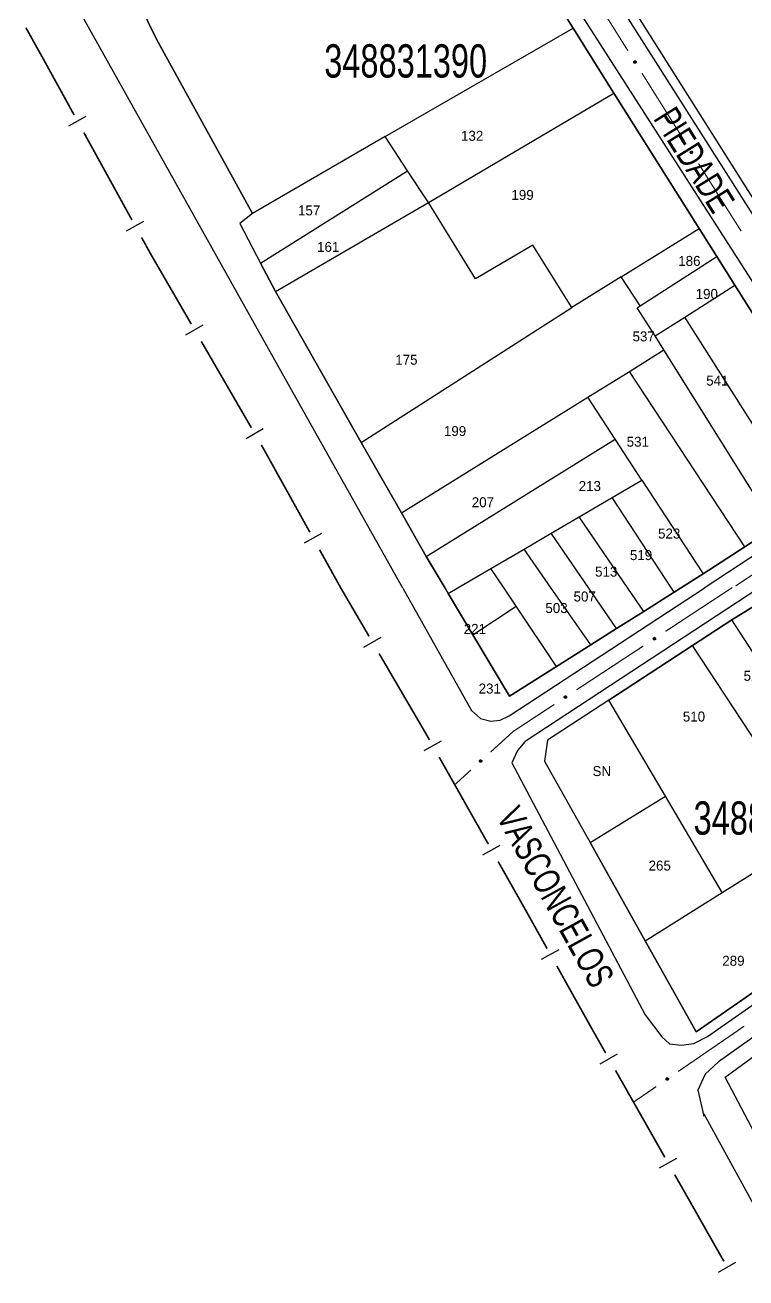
# Model space of a CAD drawing. Extents: x 200123 to 201542, y 4839549 to 4841240.
# Drawn here: x 200480.5 to 200588.8, y 4839793.9 to 4839982.2 of the extents above; entities that cross this region are included whole.
import ezdxf
from ezdxf.enums import TextEntityAlignment as Align

# ---------------------------------------------------------------- set-up
doc = ezdxf.new("R2010")
doc.units = 0
doc.header["$LTSCALE"] = 1.5
doc.header["$MEASUREMENT"] = 0
for name, color, linetype in [('CD_MALHA_LOTES', 7, 'CONTINUOUS'), ('CD_TXT_QUADRA', 2, 'CONTINUOUS'), ('LM-LIM-SETORES-BAIRROS', 250, 'CONTINUOUS'), ('RU-QUADRA', 210, 'CONTINUOUS'), ('SV-EIXO-RUA-PAV', 20, 'CONTINUOUS'), ('SV-RUA-PAVIM', 7, 'CONTINUOUS'), ('SV-TXT-RUA-PAV', 7, 'CONTINUOUS'), ('Th_NmrPort', 1, 'CONTINUOUS')]:
    doc.layers.add(name, color=color, linetype=linetype)
doc.styles.add('ARIAL', font='ARIAL.SHX')

msp = doc.modelspace()

# ---------------------------------------------------------------- linework, layer by layer
at = {"layer": 'CD_MALHA_LOTES', "linetype": 'Continuous', "flags": 128}
for points in [[(200514.67, 4839953.86), (200500.31, 4839979.97), (200492.79, 4839995.36), (200493.48, 4839998.31), (200537.52, 4840020.2), (200547.57, 4840005.96), (200562.83, 4839981.72)], [(200589.16, 4839957.31), (200571.95, 4839984.54), (200572.5, 4839987.01), (200614.13, 4840015.93)], [(200534.64, 4839965.41), (200562.83, 4839981.72)], [(200562.83, 4839981.72), (200568.97, 4839971.95)], [(200541.1, 4839955.51), (200568.97, 4839971.95)], [(200568.97, 4839971.95), (200581.78, 4839951.61)], [(200534.64, 4839965.41), (200514.67, 4839953.86)], [(200537.99, 4839960.27), (200534.64, 4839965.41)], [(200515.91, 4839946.4), (200537.99, 4839960.27)], [(200541.1, 4839955.51), (200537.99, 4839960.27)], [(200518.13, 4839942.12), (200541.1, 4839955.51)], [(200548.16, 4839944.06), (200541.1, 4839955.51)], [(200514.67, 4839953.86), (200512.81, 4839952.37)], [(200512.81, 4839952.37), (200515.91, 4839946.4)], [(200570.07, 4839944.35), (200581.78, 4839951.61)], [(200581.78, 4839951.61), (200584.44, 4839947.38)], [(200556.82, 4839949.08), (200548.16, 4839944.06)], [(200562.65, 4839939.74), (200556.82, 4839949.08)], [(200572.91, 4839940), (200584.44, 4839947.38)], [(200584.44, 4839947.38), (200587.13, 4839943.09)], [(200518.13, 4839942.12), (200515.91, 4839946.4)], [(200570.07, 4839944.35), (200562.65, 4839939.74)], [(200572.91, 4839940), (200570.07, 4839944.35)], [(200579.62, 4839938.29), (200587.13, 4839943.09)], [(200587.13, 4839943.09), (200604.05, 4839916.22), (200603.4, 4839913.37), (200597.77, 4839909.71)], [(200531.03, 4839919.46), (200518.13, 4839942.12)], [(200531.03, 4839919.46), (200562.65, 4839939.74)], [(200572.45, 4839939.7), (200572.91, 4839940)], [(200575.19, 4839935.46), (200572.45, 4839939.7)], [(200575.19, 4839935.46), (200579.62, 4839938.29)], [(200597.77, 4839909.71), (200579.62, 4839938.29)], [(200576.49, 4839933.36), (200575.19, 4839935.46)], [(200571.29, 4839930.13), (200576.49, 4839933.36)], [(200593.13, 4839906.7), (200576.49, 4839933.36)], [(200565.04, 4839926.25), (200571.29, 4839930.13)], [(200588.63, 4839903.78), (200571.29, 4839930.13)], [(200537.06, 4839908.86), (200565.04, 4839926.25)], [(200569.15, 4839919.97), (200565.04, 4839926.25)], [(200537.06, 4839908.86), (200531.03, 4839919.46)], [(200540.79, 4839902.3), (200569.15, 4839919.97)], [(200573.19, 4839913.79), (200569.15, 4839919.97)], [(200568.7, 4839911.16), (200573.19, 4839913.79)], [(200573.19, 4839913.79), (200582.39, 4839899.72)], [(200563.76, 4839908.28), (200568.7, 4839911.16)], [(200577.64, 4839897.56), (200568.7, 4839911.16)], [(200540.79, 4839902.3), (200537.06, 4839908.86)], [(200559.56, 4839905.82), (200563.76, 4839908.28)], [(200571.07, 4839897.56), (200563.76, 4839908.28)], [(200555.47, 4839903.43), (200559.56, 4839905.82)], [(200565.19, 4839897.56), (200559.56, 4839905.82)], [(200593.13, 4839906.7), (200588.63, 4839903.78)], [(200588.63, 4839903.78), (200582.39, 4839899.72)], [(200543.61, 4839897.56), (200540.79, 4839902.3)], [(200550.51, 4839900.53), (200555.47, 4839903.43)], [(200559.57, 4839897.56), (200555.47, 4839903.43)], [(200545.42, 4839897.56), (200550.51, 4839900.53)], [(200552.51, 4839897.56), (200550.51, 4839900.53)], [(200582.39, 4839899.72), (200578.96, 4839897.56)], [(200544.08, 4839896.77), (200543.61, 4839897.56)], [(200544.08, 4839896.77), (200545.42, 4839897.56)], [(200547.78, 4839890.56), (200544.08, 4839896.77)], [(200554.31, 4839894.86), (200552.51, 4839897.56)], [(200565.51, 4839889.05), (200559.57, 4839897.56)], [(200569.34, 4839891.47), (200565.19, 4839897.56)], [(200573.45, 4839894.07), (200571.07, 4839897.56)], [(200578.03, 4839896.97), (200573.45, 4839894.07)], [(200578.03, 4839896.97), (200577.64, 4839897.56)], [(200578.96, 4839897.56), (200578.03, 4839896.97)], [(200586.69, 4839892.8), (200594.4, 4839897.576326)], [(200547.78, 4839890.56), (200554.31, 4839894.86)], [(200560.37, 4839885.8), (200554.31, 4839894.86)], [(200573.45, 4839894.07), (200569.34, 4839891.47)], [(200580.77, 4839888.93), (200586.69, 4839892.8)], [(200605.18, 4839864.34), (200586.69, 4839892.8)], [(200553.28, 4839881.32), (200547.78, 4839890.56)], [(200569.34, 4839891.47), (200565.51, 4839889.05)], [(200565.51, 4839889.05), (200560.37, 4839885.8)], [(200568.23, 4839880.73), (200580.77, 4839888.93)], [(200599.35, 4839860.68), (200580.77, 4839888.93)], [(200560.37, 4839885.8), (200553.28, 4839881.32)], [(200568.23, 4839880.73), (200559, 4839874.7), (200558.56, 4839871.55), (200565.41, 4839859.31)], [(200576.72, 4839866.3), (200568.23, 4839880.73)], [(200565.41, 4839859.31), (200576.72, 4839866.3)], [(200585.23, 4839851.82), (200576.72, 4839866.3)], [(200573.67, 4839844.57), (200565.41, 4839859.31)], [(200585.23, 4839851.82), (200593.52, 4839857.02)], [(200573.67, 4839844.57), (200585.23, 4839851.82)], [(200581.34, 4839830.87), (200573.67, 4839844.57)], [(200601.77, 4839845.08), (200581.34, 4839830.87)], [(200585.7, 4839824.09), (200592.56, 4839829.07)], [(200596.55, 4839803.45), (200585.7, 4839824.09)]]:
    msp.add_lwpolyline(points, dxfattribs=at)
at = {"layer": 'LM-LIM-SETORES-BAIRROS', "const_width": 0.25}
for points in [[(200480.654548, 4839981.777526), (200483.086603, 4839977.408875)], [(200483.086603, 4839977.408875), (200483.42, 4839976.81)], [(200483.42, 4839976.81), (200487.910162, 4839968.649131)], [(200489.356334, 4839966.020712), (200496.587197, 4839952.878619)], [(200498.03337, 4839950.2502), (200498.997485, 4839948.497921)], [(200498.997485, 4839948.497921), (200499.42, 4839947.73)], [(200499.42, 4839947.73), (200505.495309, 4839937.238561)], [(200506.998662, 4839934.642423), (200514.515426, 4839921.661736)], [(200516.018779, 4839919.065598), (200516.41, 4839918.39)], [(200516.41, 4839918.39), (200523.307897, 4839905.955869)], [(200524.763221, 4839903.332506), (200527.673868, 4839898.08578)], [(200527.673868, 4839898.08578), (200527.96, 4839897.57)], [(200527.96, 4839897.57), (200532.200522, 4839890.307155)], [(200533.713163, 4839887.716418), (200540.267939, 4839876.489891)], [(200540.267939, 4839876.489891), (200540.77, 4839875.63)], [(200540.77, 4839875.63), (200541.263758, 4839874.755493)], [(200542.738733, 4839872.143129), (200550.113609, 4839859.081306)], [(200551.588584, 4839856.468942), (200555.521851, 4839849.502636)], [(200555.521851, 4839849.502636), (200555.8, 4839849.01)], [(200555.8, 4839849.01), (200558.937012, 4839843.392269)], [(200560.399655, 4839840.77298), (200565.762682, 4839831.168921)], [(200565.762682, 4839831.168921), (200565.79, 4839831.12)], [(200565.79, 4839831.12), (200567.73609, 4839827.689604)], [(200569.216394, 4839825.080255), (200576.617912, 4839812.033511)], [(200578.098216, 4839809.424162), (200585.499734, 4839796.377418)]]:
    msp.add_lwpolyline(points, dxfattribs=at)
at = {"layer": 'LM-LIM-SETORES-BAIRROS'}
for points in [[(200487.07801, 4839967.049905), (200489.706429, 4839968.496078)], [(200495.755046, 4839951.279393), (200498.383464, 4839952.725565)], [(200504.698358, 4839935.621505), (200507.294495, 4839937.124858)], [(200513.718475, 4839920.04468), (200516.314613, 4839921.548033)], [(200522.481323, 4839904.353753), (200525.104686, 4839905.809076)], [(200531.409367, 4839888.687255), (200534.000104, 4839890.199896)], [(200540.449234, 4839873.147218), (200543.061598, 4839874.622193)], [(200549.299085, 4839857.473031), (200551.911449, 4839858.948006)], [(200558.114915, 4839841.78785), (200560.734204, 4839843.250494)], [(200566.92485, 4839826.079669), (200569.534199, 4839827.559972)], [(200575.806672, 4839810.423576), (200578.416021, 4839811.90388)], [(200584.688494, 4839794.767483), (200587.297843, 4839796.247787)]]:
    msp.add_lwpolyline(points, dxfattribs=at)
at = {"layer": 'RU-QUADRA', "linetype": 'Continuous', "flags": 128}
for points in [[(200604.05, 4839916.22), (200587.13, 4839943.09), (200584.44, 4839947.38), (200581.78, 4839951.61), (200568.97, 4839971.95), (200562.83, 4839981.72), (200547.57, 4840005.96)], [(200492.79, 4839995.36), (200500.31, 4839979.97), (200514.67, 4839953.86), (200512.81, 4839952.37), (200515.91, 4839946.4), (200518.13, 4839942.12), (200531.03, 4839919.46), (200537.06, 4839908.86), (200540.79, 4839902.3), (200543.61, 4839897.56), (200544.08, 4839896.77), (200547.78, 4839890.56), (200553.28, 4839881.32), (200560.37, 4839885.8), (200565.51, 4839889.05), (200569.34, 4839891.47), (200573.45, 4839894.07), (200578.03, 4839896.97), (200578.96, 4839897.56), (200582.39, 4839899.72), (200588.63, 4839903.78), (200593.13, 4839906.7)], [(200667.24, 4839982.35), (200662.75, 4839977.6), (200655.16, 4839969.35), (200651.77, 4839965.66), (200648.8, 4839962.44), (200646.03, 4839959.43), (200629.03, 4839940.95), (200624.88, 4839936.45), (200620.81, 4839932.02), (200615.68, 4839926.44), (200613.05, 4839923.58), (200611.7, 4839923.04), (200610.73, 4839923.31), (200592.83, 4839951.57), (200589.16, 4839957.31), (200571.95, 4839984.54)], [(200594.39, 4839897.56), (200586.69, 4839892.8), (200580.77, 4839888.93), (200568.23, 4839880.73), (200559, 4839874.7), (200558.56, 4839871.55), (200565.41, 4839859.31), (200573.67, 4839844.57), (200581.34, 4839830.87), (200601.77, 4839845.08)], [(200596.55, 4839803.45), (200585.7, 4839824.09), (200592.56, 4839829.07)]]:
    msp.add_lwpolyline(points, dxfattribs=at)
at = {"layer": 'SV-EIXO-RUA-PAV', "const_width": 0.18}
for points in [[(200571.073672, 4839978.320685), (200565.765949, 4839986.79583)], [(200579.566028, 4839964.760454), (200573.196761, 4839974.930627)], [(200584.47, 4839956.93), (200581.689117, 4839961.370396)], [(200584.876539, 4839956.287063), (200584.47, 4839956.93)], [(200588.083164, 4839951.215815), (200584.876539, 4839956.287063)], [(200594.314968, 4839902.610342), (200587.670339, 4839898.155131)], [(200587.670339, 4839898.155131), (200587.26, 4839897.88)], [(200586.76, 4839897.65), (200576.730574, 4839891.061326)], [(200573.387433, 4839888.865102), (200563.358007, 4839882.276428)], [(200560.014865, 4839880.080203), (200554.164367, 4839876.23681)], [(200553.88, 4839876.05), (200550.437046, 4839872.910026)], [(200554.164367, 4839876.23681), (200553.88, 4839876.05)], [(200547.481569, 4839870.21463), (200545.264961, 4839868.193084)], [(200545.13, 4839868.07), (200545.059851, 4839868.03214)], [(200545.264961, 4839868.193084), (200545.13, 4839868.07)], [(200586.46, 4839830.29), (200578.631109, 4839824.918705)], [(200586.875154, 4839830.578699), (200586.46, 4839830.29)], [(200588.517157, 4839831.720551), (200586.875154, 4839830.578699)], [(200575.332766, 4839822.655756), (200572.034423, 4839820.392808)], [(200572.034423, 4839820.392808), (200571.920111, 4839820.314381)]]:
    msp.add_lwpolyline(points, dxfattribs=at)
at = {"layer": 'SV-EIXO-RUA-PAV'}
for points in [[(200572.118183, 4839976.445457), (200572.070367, 4839976.455735), (200572.031372, 4839976.474346), (200572.003317, 4839976.499229), (200571.984259, 4839976.527682), (200571.96804, 4839976.558987), (200571.958651, 4839976.594157), (200571.956877, 4839976.635499), (200571.96685, 4839976.683538), (200571.988541, 4839976.722231), (200572.011464, 4839976.751041), (200572.03999, 4839976.772622), (200572.070665, 4839976.787869), (200572.107519, 4839976.796413), (200572.149434, 4839976.797802), (200572.197496, 4839976.786604), (200572.235599, 4839976.768097), (200572.262104, 4839976.743316), (200572.283618, 4839976.714501), (200572.299794, 4839976.682343), (200572.308811, 4839976.647767), (200572.310133, 4839976.605563), (200572.298453, 4839976.558272), (200572.280427, 4839976.520058), (200572.256025, 4839976.493212), (200572.22718, 4839976.47267), (200572.195979, 4839976.45602), (200572.161019, 4839976.445111), (200572.118183, 4839976.445457)], [(200580.610539, 4839962.885226), (200580.562723, 4839962.895503), (200580.523729, 4839962.914114), (200580.495673, 4839962.938997), (200580.476615, 4839962.96745), (200580.460396, 4839962.998755), (200580.451007, 4839963.033925), (200580.449233, 4839963.075268), (200580.459206, 4839963.123306), (200580.480897, 4839963.161999), (200580.503821, 4839963.190809), (200580.532346, 4839963.212391), (200580.563021, 4839963.227637), (200580.599875, 4839963.236181), (200580.64179, 4839963.23757), (200580.689852, 4839963.226373), (200580.727955, 4839963.207865), (200580.75446, 4839963.183084), (200580.775975, 4839963.154269), (200580.79215, 4839963.122111), (200580.801167, 4839963.087535), (200580.802489, 4839963.045331), (200580.790809, 4839962.99804), (200580.772783, 4839962.959826), (200580.748381, 4839962.93298), (200580.719536, 4839962.912438), (200580.688335, 4839962.895788), (200580.653375, 4839962.884879), (200580.610539, 4839962.885226)], [(200575.23953, 4839889.950099), (200575.230293, 4839889.902071), (200575.212534, 4839889.862681), (200575.188266, 4839889.834092), (200575.160234, 4839889.81442), (200575.129288, 4839889.797525), (200575.094331, 4839889.787375), (200575.053037, 4839889.784703), (200575.004793, 4839889.793631), (200574.965638, 4839889.814475), (200574.936336, 4839889.836768), (200574.914141, 4839889.864817), (200574.898232, 4839889.895154), (200574.888889, 4839889.931815), (200574.88659, 4839889.973689), (200574.896741, 4839890.021983), (200574.914417, 4839890.060479), (200574.938616, 4839890.087516), (200574.966956, 4839890.109651), (200574.998755, 4839890.126521), (200575.033128, 4839890.136287), (200575.075293, 4839890.138526), (200575.122826, 4839890.127875), (200575.161423, 4839890.110684), (200575.188792, 4839890.086871), (200575.209957, 4839890.058479), (200575.22728, 4839890.027647), (200575.238946, 4839889.992932), (200575.23953, 4839889.950099)], [(200561.866963, 4839881.1652), (200561.857726, 4839881.117172), (200561.839967, 4839881.077783), (200561.815698, 4839881.049194), (200561.787666, 4839881.029522), (200561.756721, 4839881.012627), (200561.721763, 4839881.002476), (200561.680469, 4839880.999805), (200561.632225, 4839881.008732), (200561.59307, 4839881.029577), (200561.563769, 4839881.051869), (200561.541573, 4839881.079919), (200561.525664, 4839881.110256), (200561.516321, 4839881.146916), (200561.514022, 4839881.18879), (200561.524173, 4839881.237084), (200561.541849, 4839881.275581), (200561.566048, 4839881.302618), (200561.594389, 4839881.324753), (200561.626188, 4839881.341623), (200561.66056, 4839881.351389), (200561.702725, 4839881.353628), (200561.750259, 4839881.342977), (200561.788856, 4839881.325786), (200561.816225, 4839881.301973), (200561.837389, 4839881.273581), (200561.854712, 4839881.242749), (200561.866379, 4839881.208034), (200561.866963, 4839881.1652)], [(200549.139646, 4839871.577812), (200549.13809, 4839871.528928), (200549.126756, 4839871.487233), (200549.107294, 4839871.455178), (200549.08271, 4839871.431337), (200549.054813, 4839871.409778), (200549.02189, 4839871.394248), (200548.981532, 4839871.385106), (200548.932484, 4839871.386323), (200548.890535, 4839871.40074), (200548.858088, 4839871.418139), (200548.831751, 4839871.442342), (200548.811262, 4839871.469794), (200548.796262, 4839871.504526), (200548.787396, 4839871.545515), (200548.789813, 4839871.594805), (200548.801205, 4839871.635605), (200548.820843, 4839871.666116), (200548.845343, 4839871.692439), (200548.874088, 4839871.714107), (200548.906493, 4839871.729165), (200548.947779, 4839871.738017), (200548.996397, 4839871.734987), (200549.03722, 4839871.72409), (200549.067998, 4839871.704885), (200549.093371, 4839871.680181), (200549.115334, 4839871.652463), (200549.132323, 4839871.620019), (200549.139646, 4839871.577812)], [(200577.162691, 4839823.777745), (200577.154421, 4839823.729541), (200577.137457, 4839823.689803), (200577.113768, 4839823.660732), (200577.086137, 4839823.640501), (200577.055537, 4839823.622987), (200577.020791, 4839823.612137), (200576.979558, 4839823.608636), (200576.931145, 4839823.616592), (200576.891579, 4839823.636646), (200576.861835, 4839823.658346), (200576.839081, 4839823.685943), (200576.822565, 4839823.715954), (200576.812488, 4839823.75242), (200576.809348, 4839823.794239), (200576.818527, 4839823.842727), (200576.835426, 4839823.881572), (200576.859077, 4839823.909089), (200576.886967, 4839823.931789), (200576.918421, 4839823.949294), (200576.95259, 4839823.959749), (200576.994701, 4839823.962834), (200577.042439, 4839823.953141), (200577.081374, 4839823.936729), (200577.109216, 4839823.91347), (200577.130946, 4839823.885509), (200577.148885, 4839823.855032), (200577.161247, 4839823.820558), (200577.162691, 4839823.777745)]]:
    msp.add_lwpolyline(points, close=True, dxfattribs=at)
for points in [[(200572.118183, 4839976.445457), (200571.956877, 4839976.635499)], [(200572.070367, 4839976.455735), (200571.958651, 4839976.594157)], [(200572.092365, 4839976.452114), (200571.962046, 4839976.608784)], [(200572.140679, 4839976.446951), (200571.965329, 4839976.65753)], [(200572.161019, 4839976.445111), (200571.96685, 4839976.683538)], [(200572.031372, 4839976.474346), (200571.96804, 4839976.558987)], [(200572.048092, 4839976.466248), (200571.96888, 4839976.569593)], [(200572.176108, 4839976.454649), (200571.979755, 4839976.698766)], [(200572.195979, 4839976.45602), (200571.988541, 4839976.722231)], [(200572.208641, 4839976.466973), (200572.001132, 4839976.731474)], [(200572.22718, 4839976.47267), (200572.011464, 4839976.751041)], [(200572.240589, 4839976.485372), (200572.028875, 4839976.761729)], [(200572.256025, 4839976.493212), (200572.03999, 4839976.772622)], [(200572.267036, 4839976.509984), (200572.057354, 4839976.777954)], [(200572.280427, 4839976.520058), (200572.070665, 4839976.787869)], [(200572.289137, 4839976.541536), (200572.092491, 4839976.788689)], [(200572.298453, 4839976.558272), (200572.107519, 4839976.796413)], [(200572.300958, 4839976.58436), (200572.130526, 4839976.794799)], [(200572.310133, 4839976.605563), (200572.149434, 4839976.797802)], [(200572.304533, 4839976.630069), (200572.177976, 4839976.785875)], [(200572.308811, 4839976.647767), (200572.197496, 4839976.786604)], [(200572.30146, 4839976.668396), (200572.220368, 4839976.772173)], [(200572.299794, 4839976.682343), (200572.235599, 4839976.768097)], [(200580.610539, 4839962.885226), (200580.449233, 4839963.075268)], [(200580.562723, 4839962.895503), (200580.451007, 4839963.033925)], [(200580.584721, 4839962.891882), (200580.454403, 4839963.048552)], [(200580.633035, 4839962.886719), (200580.457685, 4839963.097299)], [(200580.653375, 4839962.884879), (200580.459206, 4839963.123306)], [(200580.523729, 4839962.914114), (200580.460396, 4839962.998755)], [(200580.540448, 4839962.906016), (200580.461236, 4839963.009361)], [(200580.668464, 4839962.894417), (200580.472111, 4839963.138534)], [(200580.688335, 4839962.895788), (200580.480897, 4839963.161999)], [(200580.700997, 4839962.906741), (200580.493488, 4839963.171242)], [(200580.719536, 4839962.912438), (200580.503821, 4839963.190809)], [(200580.732945, 4839962.92514), (200580.521231, 4839963.201497)], [(200580.748381, 4839962.93298), (200580.532346, 4839963.212391)], [(200580.759392, 4839962.949753), (200580.54971, 4839963.217722)], [(200580.772783, 4839962.959826), (200580.563021, 4839963.227637)], [(200580.781493, 4839962.981304), (200580.584848, 4839963.228458)], [(200580.790809, 4839962.99804), (200580.599875, 4839963.236181)], [(200580.793314, 4839963.024128), (200580.622882, 4839963.234567)], [(200580.802489, 4839963.045331), (200580.64179, 4839963.23757)], [(200580.796889, 4839963.069837), (200580.670332, 4839963.225643)], [(200580.801167, 4839963.087535), (200580.689852, 4839963.226373)], [(200580.793816, 4839963.108164), (200580.712724, 4839963.211941)], [(200580.79215, 4839963.122111), (200580.727955, 4839963.207865)], [(200575.075293, 4839890.138526), (200574.88659, 4839889.973689)], [(200575.122826, 4839890.127875), (200574.888889, 4839889.931815)], [(200575.09669, 4839890.129814), (200574.890003, 4839889.954851)], [(200575.033128, 4839890.136287), (200574.896741, 4839890.021983)], [(200575.139761, 4839890.118926), (200574.896937, 4839889.916958)], [(200575.050914, 4839890.132394), (200574.897894, 4839890.002483)], [(200575.161423, 4839890.110684), (200574.898232, 4839889.895154)], [(200575.171785, 4839890.097515), (200574.908433, 4839889.882062)], [(200575.012663, 4839890.12849), (200574.910672, 4839890.045163)], [(200575.188792, 4839890.086871), (200574.914141, 4839889.864817)], [(200574.998755, 4839890.126521), (200574.914417, 4839890.060479)], [(200575.196966, 4839890.071609), (200574.925273, 4839889.853942)], [(200575.209957, 4839890.058479), (200574.936336, 4839889.836768)], [(200575.216054, 4839890.040068), (200574.956124, 4839889.826863)], [(200575.22728, 4839890.027647), (200574.965638, 4839889.814475)], [(200575.229082, 4839890.007811), (200574.989288, 4839889.806201)], [(200575.238946, 4839889.992932), (200575.004793, 4839889.793631)], [(200575.237548, 4839889.972557), (200575.030827, 4839889.792674)], [(200575.23953, 4839889.950099), (200575.053037, 4839889.784703)], [(200575.233436, 4839889.924142), (200575.079633, 4839889.790452)], [(200575.230293, 4839889.902071), (200575.094331, 4839889.787375)], [(200575.220266, 4839889.879573), (200575.118667, 4839889.798135)], [(200575.212534, 4839889.862681), (200575.129288, 4839889.797525)], [(200561.702725, 4839881.353628), (200561.514022, 4839881.18879)], [(200561.750259, 4839881.342977), (200561.516321, 4839881.146916)], [(200561.724123, 4839881.344915), (200561.517435, 4839881.169952)], [(200561.66056, 4839881.351389), (200561.524173, 4839881.237084)], [(200561.767193, 4839881.334027), (200561.52437, 4839881.13206)], [(200561.678347, 4839881.347496), (200561.525327, 4839881.217585)], [(200561.788856, 4839881.325786), (200561.525664, 4839881.110256)], [(200561.799218, 4839881.312617), (200561.535866, 4839881.097164)], [(200561.640096, 4839881.343592), (200561.538105, 4839881.260264)], [(200561.816225, 4839881.301973), (200561.541573, 4839881.079919)], [(200561.626188, 4839881.341623), (200561.541849, 4839881.275581)], [(200561.824399, 4839881.286711), (200561.552706, 4839881.069044)], [(200561.837389, 4839881.273581), (200561.563769, 4839881.051869)], [(200561.843487, 4839881.25517), (200561.583556, 4839881.041964)], [(200561.854712, 4839881.242749), (200561.59307, 4839881.029577)], [(200561.856515, 4839881.222913), (200561.616721, 4839881.021303)], [(200561.866379, 4839881.208034), (200561.632225, 4839881.008732)], [(200561.864981, 4839881.187659), (200561.65826, 4839881.007776)], [(200561.866963, 4839881.1652), (200561.680469, 4839880.999805)], [(200561.860868, 4839881.139244), (200561.707066, 4839881.005553)], [(200561.857726, 4839881.117172), (200561.721763, 4839881.002476)], [(200561.847699, 4839881.094675), (200561.746099, 4839881.013237)], [(200561.839967, 4839881.077783), (200561.756721, 4839881.012627)], [(200548.947779, 4839871.738017), (200548.787396, 4839871.545515)], [(200548.906493, 4839871.729165), (200548.789813, 4839871.594805)], [(200548.970282, 4839871.732784), (200548.793733, 4839871.52745)], [(200548.924671, 4839871.728123), (200548.794024, 4839871.575731)], [(200548.996397, 4839871.734987), (200548.796262, 4839871.504526)], [(200548.887512, 4839871.718242), (200548.79992, 4839871.61989)], [(200548.874088, 4839871.714107), (200548.801205, 4839871.635605)], [(200549.01453, 4839871.728816), (200548.80655, 4839871.491122)], [(200549.03722, 4839871.72409), (200548.811262, 4839871.469794)], [(200549.049527, 4839871.712717), (200548.823399, 4839871.458472)], [(200549.067998, 4839871.704885), (200548.831751, 4839871.442342)], [(200549.078474, 4839871.691101), (200548.844458, 4839871.433356)], [(200549.093371, 4839871.680181), (200548.858088, 4839871.418139)], [(200549.102292, 4839871.66296), (200548.879189, 4839871.411474)], [(200549.115334, 4839871.652463), (200548.890535, 4839871.40074)], [(200549.120238, 4839871.633158), (200548.915194, 4839871.396294)], [(200549.132323, 4839871.620019), (200548.932484, 4839871.386323)], [(200549.134151, 4839871.599677), (200548.958345, 4839871.389479)], [(200549.139646, 4839871.577812), (200548.981532, 4839871.385106)], [(200549.137716, 4839871.551219), (200549.006892, 4839871.394972)], [(200549.13809, 4839871.528928), (200549.02189, 4839871.394248)], [(200549.131732, 4839871.505132), (200549.044228, 4839871.408707)], [(200549.126756, 4839871.487233), (200549.054813, 4839871.409778)], [(200576.994701, 4839823.962834), (200576.809348, 4839823.794239)], [(200577.042439, 4839823.953141), (200576.812488, 4839823.75242)], [(200577.01627, 4839823.954554), (200576.813139, 4839823.775474)], [(200576.95259, 4839823.959749), (200576.818527, 4839823.842727)], [(200576.970451, 4839823.956214), (200576.820072, 4839823.823255)], [(200577.05955, 4839823.944533), (200576.820833, 4839823.737728)], [(200577.081374, 4839823.936729), (200576.822565, 4839823.715954)], [(200576.932286, 4839823.951543), (200576.83199, 4839823.866183)], [(200577.091998, 4839823.92377), (200576.833028, 4839823.70307)], [(200576.918421, 4839823.949294), (200576.835426, 4839823.881572)], [(200577.109216, 4839823.91347), (200576.839081, 4839823.685943)], [(200577.117695, 4839823.898376), (200576.85043, 4839823.675294)], [(200577.130946, 4839823.885509), (200576.861835, 4839823.658346)], [(200577.137413, 4839823.867225), (200576.881818, 4839823.64884)], [(200577.148885, 4839823.855032), (200576.891579, 4839823.636646)], [(200577.151086, 4839823.835236), (200576.915391, 4839823.628849)], [(200577.161247, 4839823.820558), (200576.931145, 4839823.616592)], [(200577.160258, 4839823.800159), (200576.957193, 4839823.616159)], [(200577.162691, 4839823.777745), (200576.979558, 4839823.608636)], [(200577.15712, 4839823.751671), (200577.006034, 4839823.614917)], [(200577.154421, 4839823.729541), (200577.020791, 4839823.612137)], [(200577.144848, 4839823.706846), (200577.044905, 4839823.623384)], [(200577.137457, 4839823.689803), (200577.055537, 4839823.622987)]]:
    msp.add_lwpolyline(points, dxfattribs=at)
at = {"layer": 'SV-RUA-PAVIM', "linetype": 'Continuous'}
for points in [[(200570.7, 4839987.49, 3.55), (200570.7, 4839985.49, 3.55), (200570.76, 4839983.67, 3.55), (200609.95, 4839921.97, 3.58), (200611.04, 4839921.32, 3.58), (200612.17, 4839921.21, 3.58), (200613.99, 4839921.66, 3.58), (200616.37, 4839923.78, 3.36), (200665.81, 4839978.12, 3.06), (200690.68, 4840003.73, 3.06), (200708.78, 4840022.62, 3.06), (200710.48, 4840024.73, 3.06), (200711.53, 4840028.01, 3.06), (200710.86, 4840031.51, 3.05), (200680.99, 4840070.45, 3.04), (200678.64, 4840070.54, 3.04), (200677.25, 4840069.61, 3.04), (200629, 4840030.12, 3.04), (200576.97, 4839993.04, 3.04), (200571.37, 4839989.11, 3.55)], [(200648.34, 4839859.62, 3.73), (200645.09, 4839864.33, 3.73), (200643.25, 4839864.87, 3.73), (200642.27, 4839865.02, 3.73), (200641.31, 4839865.17, 3.73), (200639.29, 4839865.16, 3.73), (200584.69, 4839826.35, 5.9), (200582.69, 4839824.52, 6.11), (200581.58, 4839822.13, 6.11), (200582.49, 4839818.21, 6.11), (200582.49, 4839818.54, 6.11), (200613.63, 4839761.69, 7.99), (200615.32, 4839760.59, 7.99), (200617.74, 4839760.02, 7.98), (200619.31, 4839760.05, 7.98), (200619.3, 4839760.05, 7.98), (200620.82, 4839760.71, 7.98), (200682.76, 4839808.75, 4.39), (200683.05, 4839811.21, 4.39), (200683.04, 4839811.26, 4.39)]]:
    msp.add_polyline3d(points, close=True, dxfattribs=at)
for points in [[(200537.27, 4839897.57, 5.78), (200518.47, 4839931.01, 4.99), (200484.64, 4839991.6, 3.83), (200484.16, 4839993.19, 3.83), (200484.24, 4839994.6, 3.83), (200484.84, 4839995.82, 3.83), (200485.97, 4839996.91, 3.83), (200500.07, 4840005.87, 3.83), (200531.55, 4840025.68, 3.65), (200534.06, 4840026.28, 3.65), (200535.98, 4840025.93, 3.65), (200537.71, 4840025.38, 3.65), (200539.5, 4840023.19, 3.65), (200555.96, 4839996.45, 3.63), (200607.09, 4839916.53, 4.23), (200607.45, 4839915.24, 4.28), (200606.62, 4839913.37, 4.37), (200582.54, 4839897.57, 4.37)], [(200537.27, 4839897.57, 5.78), (200547.6, 4839879.18, 5.78), (200548.94, 4839877.98, 5.78), (200550.51, 4839877.58, 5.79), (200551.9, 4839877.74, 5.79), (200553.26, 4839878.36, 5.79), (200582.54, 4839897.57, 4.37)], [(200590.76, 4839897.57, 6.03), (200555.64, 4839874.51, 6.03), (200554.5, 4839873.17, 6.04), (200553.62, 4839871.31, 6.04), (200573.68, 4839833.44, 5.94), (200576.17, 4839830.15, 5.94), (200577.33, 4839829.08, 5.94), (200579.08, 4839828.89, 5.94), (200581, 4839829.12, 5.94), (200583.03, 4839830.16, 5.94), (200638.45, 4839868.97, 3.55), (200638.82, 4839870.07, 3.56), (200638.36, 4839871.87, 3.56), (200620.22, 4839897.57, 3.56)]]:
    msp.add_polyline3d(points, dxfattribs=at)

# ---------------------------------------------------------------- texts
at = {"layer": 'CD_TXT_QUADRA', "style": 'ARIAL', "width": 0.7}
for s, p in [('348831390', (200525.46, 4839974.29, 8.88)), ('348834209', (200580.94, 4839860.51))]:
    msp.add_text(s, height=5, dxfattribs=at).set_placement(p)
at = {"layer": 'SV-TXT-RUA-PAV', "style": 'ARIAL', "width": 0.7}
for s, rotation, p in [('PIEDADE', 302, (200574.81, 4839968.14)), ('VASCONCELOS', 299, (200551.239918, 4839863.198347))]:
    msp.add_text(s, height=4, rotation=rotation, dxfattribs=at).set_placement(p)
at = {"layer": 'Th_NmrPort', "color": 1}
for s, p in [('132', (200546.008144, 4839965.533551)), ('199', (200553.578144, 4839956.653551)), ('157', (200521.519632, 4839954.321064)), ('161', (200524.389632, 4839948.841064)), ('186', (200578.638144, 4839946.733551)), ('190', (200581.248144, 4839941.773551)), ('537', (200571.773148, 4839935.389111)), ('175', (200536.129632, 4839931.881064)), ('541', (200582.837322, 4839928.753075)), ('199', (200543.439632, 4839921.171064)), ('531', (200570.889086, 4839919.559634)), ('213', (200563.683075, 4839912.902678)), ('207', (200547.619632, 4839910.471064)), ('523', (200575.602353, 4839905.764382)), ('519', (200571.372353, 4839902.524382)), ('513', (200566.142353, 4839900.034382)), ('507', (200562.912353, 4839896.304382)), ('503', (200558.682353, 4839894.564382)), ('221', (200546.41321, 4839891.428781)), ('520', (200588.449553, 4839884.383983)), ('231', (200548.65321, 4839882.468781)), ('510', (200579.322573, 4839878.263734)), ('SN', (200565.762039, 4839870.065582)), ('265', (200574.182039, 4839855.865582)), ('289', (200585.249632, 4839841.561064))]:
    msp.add_text(s, height=1.5, dxfattribs=at).set_placement(p, align=Align.MIDDLE_LEFT)

doc.saveas('drawing.dxf')
